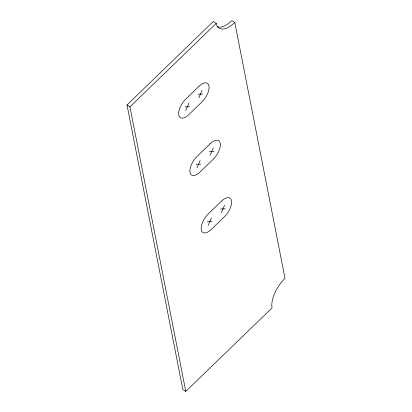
<?xml version="1.0" encoding="UTF-8"?>
<svg xmlns="http://www.w3.org/2000/svg" width="412" height="412" viewBox="0 0 412 412"><rect width="100%" height="100%" fill="white"/><g stroke="black" fill="none" stroke-linecap="round" stroke-linejoin="round"><path stroke-width="0.62" d="M185.683 110.534L188.917 103.139M198.811 97.835L202.045 90.439M196.941 167.926L200.175 160.531M210.069 155.226L213.303 147.831M208.204 225.318L211.438 217.922M221.332 212.618L224.566 205.222M127.009 104.952L213.287 21.491L216.223 23.381A23.803 11.299 -57.2 0 0 234.788 22.49L284.991 278.352A23.803 11.299 -57.2 0 0 272.049 307.939L185.776 391.4L182.84 389.51L127.009 104.952L129.945 106.842L185.776 391.4M129.945 106.842L216.223 23.381M198.105 94.25L202.75 94.029M184.978 106.95L189.623 106.729M209.368 151.642L214.008 151.415M196.241 164.342L200.881 164.115M220.626 209.028L225.266 208.807M207.499 221.728L212.139 221.507M234.788 22.49L231.853 20.6A23.803 11.299 -57.2 0 1 216.97 26.698M198.903 86.365L185.776 99.065A12.89 6.118 -57.2 0 0 178.767 115.092A12.89 6.118 -57.2 0 0 188.825 114.608L201.952 101.908A12.89 6.118 -57.2 0 0 208.961 85.887A12.89 6.118 -57.2 0 0 198.903 86.365M210.161 143.757L197.034 156.457A12.89 6.118 -57.2 0 0 190.025 172.484A12.89 6.118 -57.2 0 0 200.083 172L213.21 159.3A12.89 6.118 -57.2 0 0 220.219 143.273A12.89 6.118 -57.2 0 0 210.161 143.757M221.424 201.149L208.297 213.849A12.89 6.118 -57.2 0 0 201.288 229.875A12.89 6.118 -57.2 0 0 211.346 229.391L224.473 216.691A12.89 6.118 -57.2 0 0 231.482 200.665A12.89 6.118 -57.2 0 0 221.424 201.149"/></g></svg>
